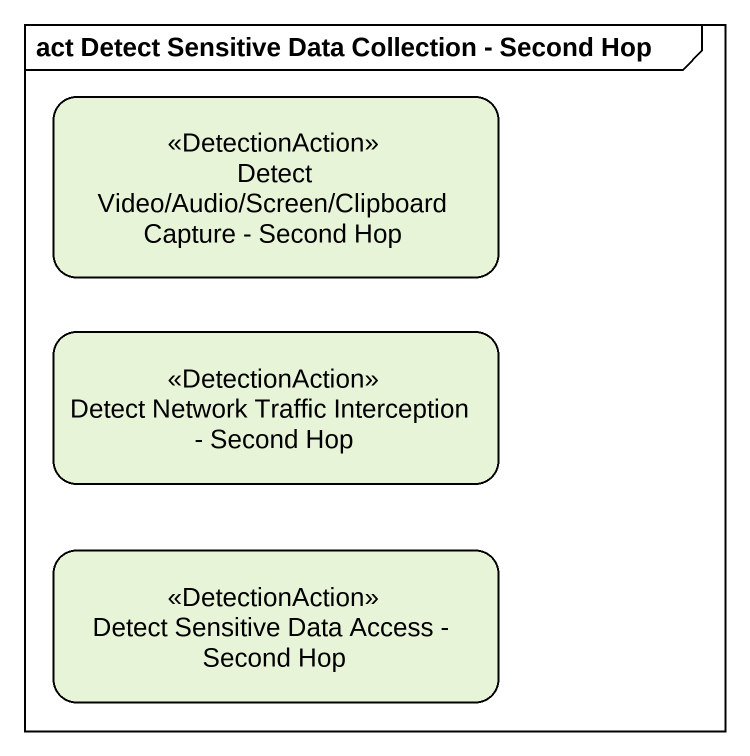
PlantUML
@startuml
mainframe act Detect Sensitive Data Collection - Second Hop
hide empty description
state "Detect Video/Audio/Screen/Clipboard Capture - Second Hop" as Detect_Video_Audio_Screen <<DetectionAction>>
state "Detect Network Traffic Interception - Second Hop" as Detect_Network_Traffic <<DetectionAction>>
state "Detect Sensitive Data Access - Second Hop" as Detect_Sensitive_Data <<DetectionAction>>
@enduml
